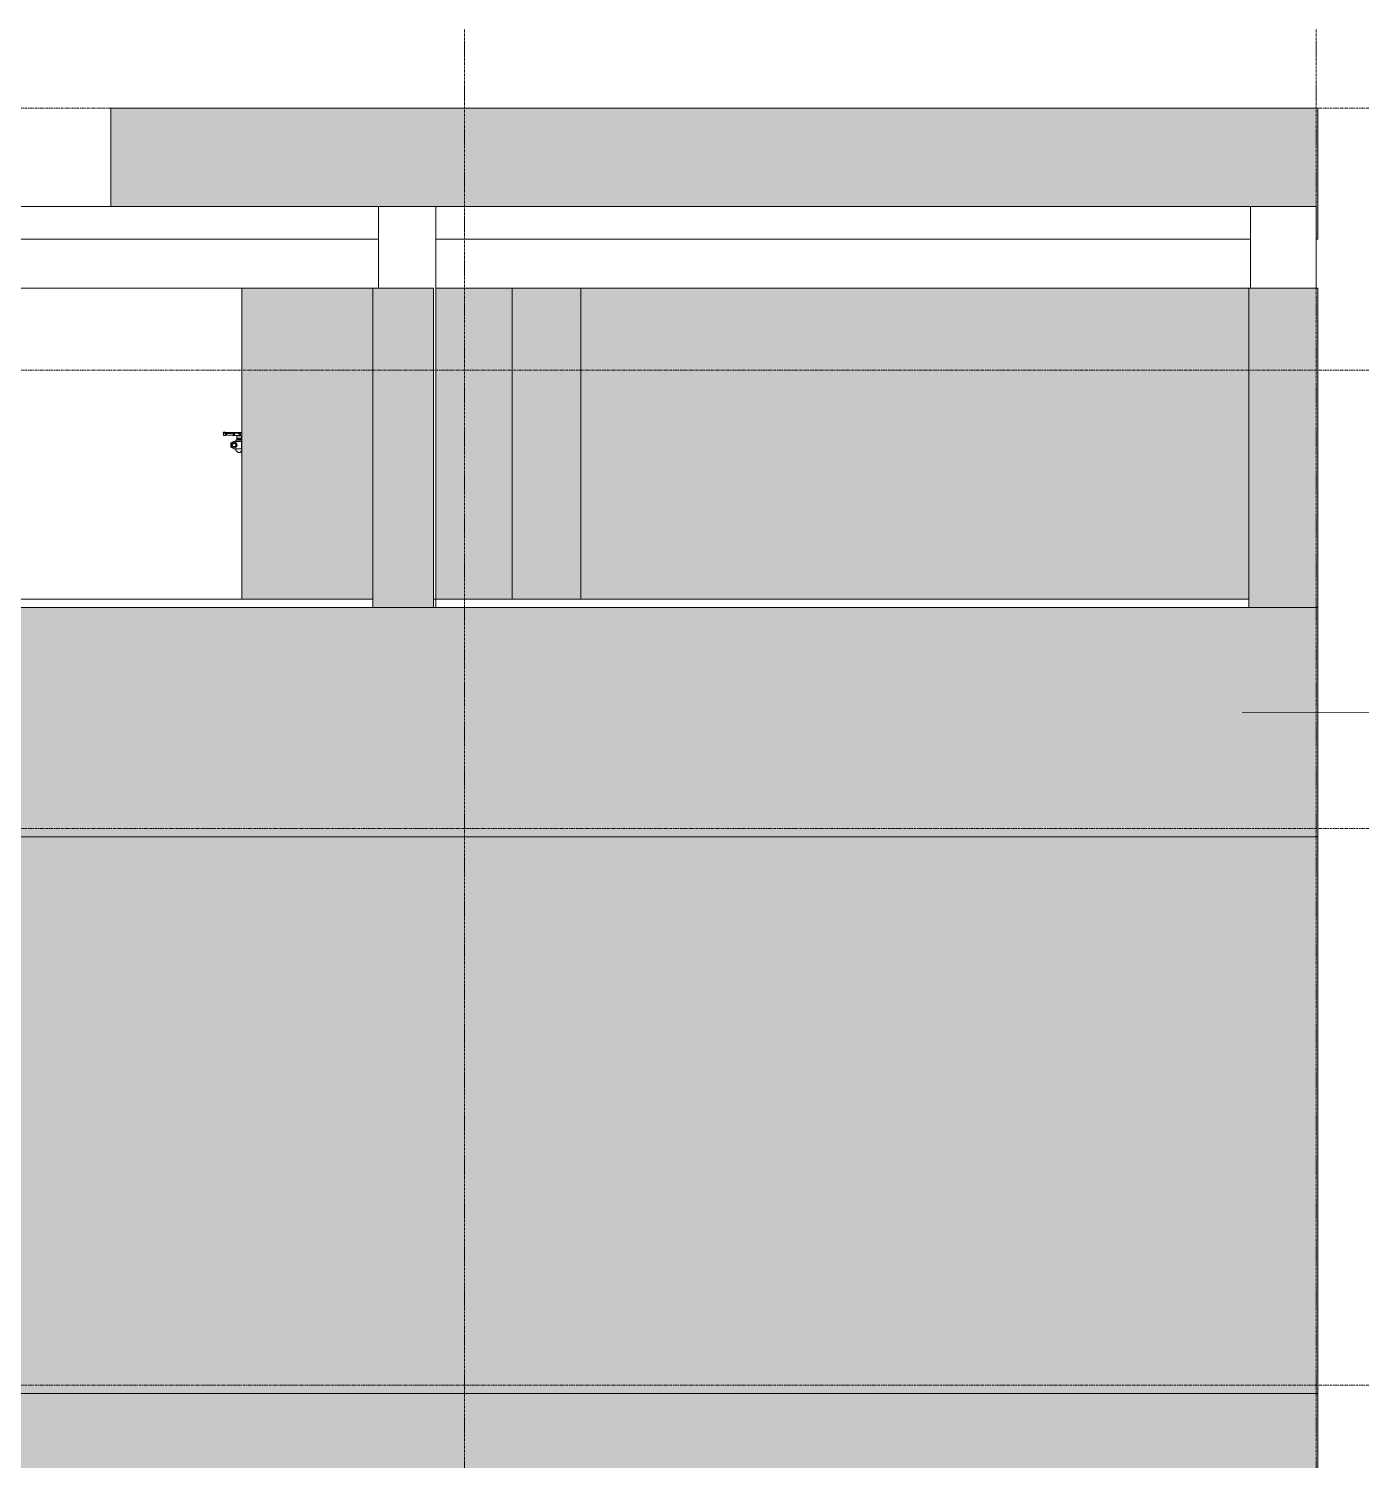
# Model space of a CAD drawing. Header units: millimetres. Extents: x -134153 to 99383, y -5233 to 35400.
# Drawn here: x 80897 to 89035, y 25541 to 34286 of the extents above; entities that cross this region are included whole.
import ezdxf

# ---------------------------------------------------------------- set-up
doc = ezdxf.new("R2010")
doc.units = ezdxf.units.MM
doc.linetypes.add('Centre', pattern=[31.75, 6.35, -4.7625, 15.875, -4.7625])
doc.linetypes.add('Grid Line', pattern=[22.225, 12.7, -3.175, 3.175, -3.175])
for name, color, linetype, lineweight in [('0-2', 250, 'Continuous', 5), ('A-DOOR', 31, 'Continuous', 9), ('A-FLOR-1', 7, 'Continuous', 9), ('A-FLOR-LEVL-2', 51, 'Centre', 9), ('A-WALL', 113, 'Continuous', 9), ('A-WALL-IDEN', 211, 'Continuous', 9), ('A-WALL-PATT', 111, 'Continuous', 9), ('A-WALL-PATT-2', 111, 'Continuous', 5), ('I-WALL', 2, 'Continuous', 9), ('S-BEAM-1', 7, 'Continuous', 9), ('S-COLS-1', 7, 'Continuous', 9), ('S-GRID-1', 1, 'Grid Line', 9)]:
    doc.layers.add(name, color=color, linetype=linetype, lineweight=lineweight)

# ---------------------------------------------------------------- blocks, each defined once
blk = doc.blocks.new('NCV_TKTC_KET CAU_rvt-2-TKCS_MẶT ĐỨNG HƯỚNG NAM')
at = {"layer": 'A-FLOR-1'}
for p, q in [((116452.6, 33200), (121527.6, 33200)), ((121877.6, 33200), (126852.6, 33200)), ((121527.6, 33000), (116452.6, 33000)), ((126852.6, 33000), (121877.6, 33000))]:
    blk.add_line(p, q, dxfattribs=at)
at = {"layer": 'S-BEAM-1'}
for p, q in [((116452.6, 33200), (121527.6, 33200)), ((121877.6, 33200), (126852.6, 33200)), ((116462.6, 32700), (121492.5, 32700)), ((121877.6, 32700), (126842.6, 32700))]:
    blk.add_line(p, q, dxfattribs=at)
at = {"layer": 'S-COLS-1'}
for p, q in [((121527.6, 33200), (121527.6, 32700)), ((121877.6, 33200), (121527.6, 33200)), ((121877.6, 33200), (121877.6, 30750)), ((126852.6, 33200), (126852.6, 32700)), ((127252.6, 33200), (126852.6, 33200)), ((127252.6, 33200), (127252.6, 32700))]:
    blk.add_line(p, q, dxfattribs=at)
blk = doc.blocks.new('FD_01 - FD_01-1200x2200mm-V286-TKCS_MẶT ĐỨNG HƯỚNG NAM')
at = {"layer": 'A-DOOR'}
for p, q in [((120579.1, 31818.5), (120579.1, 31815.5)), ((120579.5, 31818.5), (120579.5, 31818.5)), ((120579.5, 31818.5), (120587.2, 31818.5)), ((120579.5, 31815.5), (120579.5, 31815.5)), ((120579.5, 31815.5), (120587.2, 31815.5)), ((120580.2, 31814.5), (120580.2, 31800.5)), ((120580.7, 31820.3), (120580.7, 31818.5)), ((120592.7, 31820.3), (120580.7, 31820.3)), ((120580.7, 31820.3), (120592.7, 31820.3)), ((120580.9, 31814.5), (120585, 31814.5)), ((120585, 31800.5), (120581, 31800.5)), ((120581.7, 31815.5), (120581.7, 31814.5)), ((120585, 31814.5), (120593.2, 31814.5)), ((120592.7, 31800.5), (120585, 31800.5)), ((120586.7, 31818.5), (120589.2, 31818.5)), ((120589.2, 31818.5), (120586.7, 31818.5)), ((120588.3, 31818.5), (120586.7, 31818.5)), ((120586.7, 31818.5), (120588.3, 31818.5)), ((120586.7, 31815.5), (120589.2, 31815.5)), ((120589.2, 31815.5), (120586.7, 31815.5)), ((120589.2, 31815.5), (120586.7, 31815.5)), ((120586.7, 31815.5), (120589.2, 31815.5)), ((120588.8, 31818.5), (120587.2, 31818.5)), ((120587.2, 31818.5), (120588.8, 31818.5)), ((120588.8, 31815.5), (120587.2, 31815.5)), ((120587.2, 31815.5), (120588.8, 31815.5)), ((120638.2, 31812.5), (120588.2, 31812.5)), ((120588.2, 31802.5), (120638.2, 31802.5)), ((120588.8, 31818.5), (120639.5, 31818.5)), ((120588.8, 31815.5), (120639.5, 31815.5)), ((120591.7, 31814.5), (120591.7, 31815.5)), ((120592, 31809.5), (120592, 31811.5)), ((120592, 31804.8), (120592, 31807.2)), ((120592.7, 31818.5), (120592.7, 31820.3)), ((120593.2, 31814.5), (120592.7, 31814.5)), ((120592.7, 31814.5), (120594.2, 31814.5)), ((120592.7, 31814.5), (120592.7, 31800.5)), ((120594.2, 31800.5), (120592.7, 31800.5)), ((120593.2, 31800.5), (120593.2, 31814.5)), ((120593.7, 31811.5), (120594, 31811.5)), ((120594, 31803.5), (120593.7, 31803.5)), ((120594, 31811.5), (120595.9, 31811.5)), ((120595.9, 31803.5), (120594, 31803.5)), ((120595.9, 31811.5), (120595.9, 31803.5)), ((120616.1, 31814.5), (120614.1, 31814.5)), ((120614.1, 31814.5), (120616.1, 31814.5)), ((120682.1, 31814.5), (120616.1, 31814.5)), ((120625.2, 31730.7), (120625.2, 31754.3)), ((120626.2, 31756.1), (120641.8, 31764.7)), ((120634.7, 31742.5), (120640.4, 31752.5)), ((120642.9, 31813.5), (120638.2, 31813.5)), ((120638.2, 31801.5), (120642.9, 31801.5)), ((120639.5, 31818.5), (120640.5, 31818.5)), ((120639.5, 31815.5), (120640.5, 31815.5)), ((120640.4, 31752.5), (120652, 31752.5)), ((120640.5, 31818.5), (120666, 31818.5)), ((120640.5, 31815.5), (120666, 31815.5)), ((120642.7, 31765), (120686.9, 31765)), ((120642.9, 31800.5), (120671, 31800.5)), ((120652, 31752.5), (120657.8, 31742.5)), ((120656, 31772), (120656, 31765)), ((120658.6, 31772), (120656, 31772)), ((120656, 31772), (120670.5, 31772)), ((120691, 31798), (120661, 31798)), ((120661, 31784.6), (120661, 31792.9)), ((120661, 31776), (120661, 31782)), ((120661, 31782), (120676, 31782)), ((120676, 31776), (120661, 31776)), ((120671, 31798), (120665.3, 31798)), ((120665.5, 31784), (120672.9, 31784)), ((120665.5, 31782), (120665.5, 31784)), ((120665.5, 31774), (120665.5, 31776)), ((120669.2, 31774), (120665.5, 31774)), ((120666, 31818.5), (120667.2, 31818.5)), ((120666, 31815.5), (120667.2, 31815.5)), ((120666.6, 31818.5), (120667.1, 31818.5)), ((120667.1, 31818.5), (120666.6, 31818.5)), ((120666.6, 31815.5), (120667.1, 31815.5)), ((120667.1, 31815.5), (120666.6, 31815.5)), ((120666.6, 31774), (120666.6, 31772)), ((120667.8, 31774), (120666.6, 31774)), ((120666.6, 31774), (120666.9, 31774)), ((120666.9, 31774), (120667.8, 31774)), ((120667.2, 31818.5), (120692.6, 31818.5)), ((120667.2, 31815.5), (120692.6, 31815.5)), ((120673.2, 31774), (120669.2, 31774)), ((120669.2, 31774), (120673.2, 31774)), ((120672.9, 31774), (120669.2, 31774)), ((120670.5, 31772), (120692.5, 31772)), ((120670.6, 31800.7), (120670.6, 31798)), ((120674.7, 31798), (120670.6, 31798)), ((120670.6, 31798), (120670.8, 31798)), ((120671.3, 31798), (120672.2, 31798)), ((120672.2, 31798), (120671.7, 31798)), ((120671.7, 31798), (120674.9, 31798)), ((120671.8, 31800.7), (120671.8, 31797.3)), ((120672.9, 31784), (120682.9, 31784)), ((120672.9, 31782), (120672.9, 31784)), ((120672.9, 31774), (120672.9, 31776)), ((120677.9, 31774), (120672.9, 31774)), ((120673.2, 31774), (120677.9, 31774)), ((120677.9, 31774), (120673.2, 31774)), ((120674.3, 31814), (120678.2, 31814)), ((120678.2, 31801), (120674.3, 31801)), ((120681.6, 31798), (120674.7, 31798)), ((120674.9, 31798), (120680.4, 31798)), ((120676, 31782), (120691, 31782)), ((120691, 31776), (120676, 31776)), ((120676.1, 31814), (120678, 31814)), ((120678, 31801), (120676.1, 31801)), ((120677.9, 31774), (120681.9, 31774)), ((120684.3, 31774), (120677.9, 31774)), ((120682.9, 31774), (120677.9, 31774)), ((120678, 31814), (120679.9, 31814)), ((120679.9, 31801), (120678, 31801)), ((120679.5, 31814), (120678.2, 31814)), ((120678.2, 31801), (120678.2, 31814)), ((120678.2, 31814), (120679.4, 31814)), ((120678.2, 31801), (120678.2, 31814)), ((120678.2, 31801), (120679.5, 31801)), ((120680, 31814), (120679.3, 31814)), ((120679.9, 31814), (120683.4, 31814)), ((120679.9, 31801), (120679.9, 31814)), ((120683.4, 31801), (120679.9, 31801)), ((120680.4, 31798), (120680, 31798)), ((120680.4, 31797.7), (120680.4, 31814)), ((120686.9, 31798), (120681.2, 31798)), ((120681.4, 31798), (120681.6, 31798)), ((120681.6, 31798), (120681.6, 31814)), ((120681.9, 31774), (120684.6, 31774)), ((120682.1, 31814.5), (120684.1, 31814.5)), ((120684.1, 31814.5), (120682.1, 31814.5)), ((120682.9, 31784), (120685.6, 31784)), ((120682.9, 31782), (120682.9, 31784)), ((120682.9, 31774), (120682.9, 31776)), ((120684.3, 31774), (120682.9, 31774)), ((120684.1, 31801), (120684.1, 31814)), ((120684.6, 31774), (120684.3, 31774)), ((120685.6, 31774), (120684.3, 31774)), ((120684.6, 31772), (120684.6, 31774)), ((120685.6, 31782), (120685.6, 31784)), ((120685.6, 31774), (120685.6, 31776)), ((120686.9, 31765), (120689.9, 31765)), ((120692.5, 31765), (120689.4, 31765)), ((120689.9, 31765), (120691, 31765)), ((120691, 31792.9), (120691, 31784.6)), ((120691, 31782), (120691, 31776)), ((120691.2, 31762), (120691.2, 31723)), ((120641.8, 31720.3), (120626.2, 31728.9)), ((120640.4, 31732.5), (120634.7, 31742.5)), ((120652, 31732.5), (120640.4, 31732.5)), ((120686.9, 31720), (120642.7, 31720)), ((120657.8, 31742.5), (120652, 31732.5)), ((120656.1, 31720), (120656.1, 31712.4)), ((120656.3, 31711.7), (120669.3, 31696.3)), ((120670, 31697), (120671.9, 31697)), ((120671.9, 31697), (120670, 31697)), ((120679.1, 31696), (120672.1, 31696)), ((120672.1, 31696), (120679.1, 31696)), ((120679.2, 31697), (120681.1, 31697)), ((120681.1, 31697), (120679.2, 31697)), ((120681.8, 31696.3), (120692.6, 31709)), ((120689.9, 31720), (120686.9, 31720)), ((120689.4, 31720), (120692.5, 31720)), ((120691, 31720), (120689.9, 31720))]:
    blk.add_line(p, q, dxfattribs=at)
at = {"layer": 'A-DOOR', "flags": 128}
for points in [[(120595.9, 31811.5), (120596.7, 31811), (120597.3, 31810.4), (120597.8, 31809.7), (120598.2, 31809), (120598.5, 31808.3), (120598.5, 31807.5)], [(120598.5, 31807.5), (120598.5, 31806.7), (120598.2, 31806), (120597.8, 31805.3), (120597.3, 31804.6), (120596.7, 31804), (120595.9, 31803.5)], [(120691.2, 31762), (120691.2, 31762.7), (120691.2, 31763.3), (120691.2, 31763.9), (120691.1, 31764.3), (120691.1, 31764.7), (120691, 31764.9), (120691, 31765)], [(120691, 31764.9), (120691.1, 31764.7), (120691.1, 31764.3), (120691.2, 31763.9), (120691.2, 31763.3), (120691.2, 31762.7), (120691.2, 31762)], [(120656.3, 31711.7), (120656.3, 31711.7), (120656.3, 31711.8), (120656.2, 31711.8), (120656.2, 31711.8), (120656.2, 31711.9), (120656.2, 31711.9), (120656.2, 31712), (120656.1, 31712), (120656.1, 31712), (120656.1, 31712.1), (120656.1, 31712.1), (120656.1, 31712.2), (120656.1, 31712.2), (120656.1, 31712.3), (120656.1, 31712.3), (120656.1, 31712.3), (120656.1, 31712.4), (120656.1, 31712.4)], [(120670, 31696), (120670, 31696), (120669.9, 31696), (120669.9, 31696), (120669.8, 31696), (120669.8, 31696), (120669.8, 31696), (120669.7, 31696), (120669.7, 31696), (120669.7, 31696.1), (120669.6, 31696.1), (120669.6, 31696.1), (120669.6, 31696.1), (120669.5, 31696.1), (120669.5, 31696.1), (120669.5, 31696.2), (120669.4, 31696.2), (120669.4, 31696.2), (120669.4, 31696.2), (120669.4, 31696.3), (120669.3, 31696.3), (120669.3, 31696.3), (120669.3, 31696.3)], [(120681.1, 31696), (120681.1, 31696), (120681.1, 31696), (120681.1, 31696), (120681.1, 31696), (120681, 31696), (120681, 31696), (120680.9, 31696), (120680.9, 31696), (120680.8, 31696), (120680.7, 31696), (120680.6, 31696), (120680.5, 31696), (120680.4, 31696), (120680.3, 31696), (120680.2, 31696), (120680, 31696), (120679.9, 31696), (120679.8, 31696), (120679.6, 31696), (120679.4, 31696), (120679.3, 31696), (120679.1, 31696), (120678.9, 31696), (120678.8, 31696), (120678.6, 31696), (120678.4, 31696), (120678.2, 31696), (120678, 31696), (120677.8, 31696), (120677.6, 31696), (120677.4, 31696), (120677.2, 31696), (120676.9, 31696), (120676.7, 31696), (120676.5, 31696), (120676.3, 31696), (120676.1, 31696), (120675.8, 31696), (120675.6, 31696), (120675.4, 31696), (120675.2, 31696), (120675, 31696), (120674.7, 31696), (120674.5, 31696), (120674.3, 31696), (120674.1, 31696), (120673.9, 31696), (120673.7, 31696), (120673.4, 31696), (120673.2, 31696), (120673, 31696), (120672.8, 31696), (120672.7, 31696), (120672.5, 31696), (120672.3, 31696), (120672.1, 31696), (120671.9, 31696), (120671.8, 31696), (120671.6, 31696), (120671.5, 31696), (120671.3, 31696), (120671.2, 31696), (120671, 31696), (120670.9, 31696), (120670.8, 31696), (120670.7, 31696), (120670.6, 31696), (120670.5, 31696), (120670.4, 31696), (120670.3, 31696), (120670.2, 31696), (120670.2, 31696), (120670.1, 31696), (120670.1, 31696), (120670, 31696), (120670, 31696), (120670, 31696), (120670, 31696)], [(120670, 31696), (120670, 31696), (120670, 31696), (120670, 31696), (120670.1, 31696), (120670.1, 31696), (120670.1, 31696), (120670.2, 31696), (120670.3, 31696), (120670.3, 31696), (120670.4, 31696), (120670.5, 31696), (120670.6, 31696), (120670.7, 31696), (120670.8, 31696), (120671, 31696), (120671.1, 31696), (120671.2, 31696), (120671.4, 31696), (120671.5, 31696), (120671.7, 31696), (120671.8, 31696), (120672, 31696), (120672.2, 31696), (120672.4, 31696), (120672.6, 31696), (120672.7, 31696), (120672.9, 31696), (120673.1, 31696), (120673.3, 31696), (120673.5, 31696), (120673.8, 31696), (120674, 31696), (120674.2, 31696), (120674.4, 31696), (120674.6, 31696), (120674.8, 31696), (120675.1, 31696), (120675.3, 31696), (120675.5, 31696), (120675.7, 31696), (120675.9, 31696), (120676.2, 31696), (120676.4, 31696), (120676.6, 31696), (120676.8, 31696), (120677, 31696), (120677.3, 31696), (120677.5, 31696), (120677.7, 31696), (120677.9, 31696), (120678.1, 31696), (120678.3, 31696), (120678.5, 31696), (120678.7, 31696), (120678.8, 31696), (120679, 31696), (120679.2, 31696), (120679.4, 31696), (120679.5, 31696), (120679.7, 31696), (120679.8, 31696), (120680, 31696), (120680.1, 31696), (120680.2, 31696), (120680.3, 31696), (120680.5, 31696), (120680.6, 31696), (120680.7, 31696), (120680.7, 31696), (120680.8, 31696), (120680.9, 31696), (120680.9, 31696), (120681, 31696), (120681, 31696), (120681.1, 31696), (120681.1, 31696), (120681.1, 31696), (120681.1, 31696)], [(120681.8, 31696.3), (120681.8, 31696.3), (120681.8, 31696.3), (120681.8, 31696.2), (120681.7, 31696.2), (120681.7, 31696.2), (120681.7, 31696.2), (120681.6, 31696.2), (120681.6, 31696.1), (120681.6, 31696.1), (120681.6, 31696.1), (120681.5, 31696.1), (120681.5, 31696.1), (120681.5, 31696.1), (120681.4, 31696), (120681.4, 31696), (120681.3, 31696), (120681.3, 31696), (120681.3, 31696), (120681.2, 31696), (120681.2, 31696), (120681.2, 31696), (120681.1, 31696)], [(120691.2, 31723), (120691.2, 31722.3), (120691.2, 31721.7), (120691.2, 31721.1), (120691.1, 31720.7), (120691.1, 31720.3), (120691, 31720.1)], [(120691, 31720), (120691, 31720.1), (120691.1, 31720.3), (120691.1, 31720.7), (120691.2, 31721.1), (120691.2, 31721.7), (120691.2, 31722.3), (120691.2, 31723)]]:
    blk.add_lwpolyline(points, dxfattribs=at)
at = {"layer": 'A-DOOR'}
for centre, radius, start, end in [((120627.2, 31754.3), 2, 119.19749, 180), ((120646.2, 31742.5), 17, 0, 180), ((120646.2, 31742.5), 16.5, 0, 180), ((120642.7, 31763), 2, 90, 119.19749), ((120646.2, 31742.5), 17, 60, 72.5014), ((120627.2, 31730.7), 2, 180, 240.80251), ((120646.2, 31742.5), 17, 180, 0), ((120646.2, 31742.5), 16.5, 180, 0), ((120642.7, 31722), 2, 240.80251, 270), ((120646.2, 31742.5), 17, 287.4986, 300)]:
    blk.add_arc(centre, radius, start, end, dxfattribs=at)
for centre, major_axis, ratio, start_param, end_param in [((120589.1, 31807.5), (0, 5), 0.965835, 5.402701, 5.632805), ((120589.1, 31807.5), (0, 5), 0.965835, 3.791973, 4.022077), ((120592.2, 31807.5), (0, 7), 0.259156, 6.021386, 6.283185), ((120592.8, 31807.5), (0, 2.5), 0.259156, 1.832596, 2.879793), ((120592.8, 31807.5), (0, 2.5), 0.259156, 1.832596, 2.879793), ((120592.2, 31807.5), (0, 7), 0.259156, 3.141593, 3.403392), ((120594.8, 31807.5), (0, 2.5), 0.259156, 4.712389, 7.853982), ((120594.8, 31807.5), (0, 2.5), 0.259156, 1.570796, 4.712389), ((120594.2, 31807.5), (0, 7), 0.259156, 4.712389, 6.283185), ((120594.2, 31807.5), (0, 7), 0.259156, 3.141593, 4.712389), ((120638.2, 31807.5), (0, 6), 0.965835, 4.712389, 6.806784), ((120638.2, 31807.5), (0, 6), 0.965835, 2.617994, 4.712389), ((120638.2, 31807.5), (0, 5), 0.965835, 4.712389, 6.544985), ((120638.2, 31807.5), (0, 5), 0.965835, 2.879793, 4.712389), ((120642.9, 31807.5), (0, 7), 0.965835, 4.712389, 7.068583), ((120642.9, 31807.5), (0, 7), 0.965835, 2.356194, 4.712389), ((120642.9, 31807.5), (0, 6), 0.965835, 4.712389, 6.806784), ((120642.9, 31807.5), (0, 6), 0.965835, 2.617994, 4.712389), ((120661, 31786), (0, 12), 0.000349, 0, 0.959931), ((120661, 31788), (0, 6), 0.000349, 3.141593, 4.101524), ((120671, 31807.5), (0, 7), 0.965835, 5.776005, 6.536775), ((120671, 31807.5), (0, 7), 0.965835, 2.888003, 3.648773), ((120676.6, 31807.5), (0, 6.79), 0.259156, 0.291061, 0.547008), ((120676.6, 31807.5), (0, 6.79), 0.259156, 2.594585, 2.850532), ((120678.5, 31807.5), (0, 6.79), 0.259156, 0.291061, 1.058902), ((120678.5, 31807.5), (0, 6.79), 0.259156, 2.082691, 2.850532), ((120678.3, 31807.5), (0, 2.5), 0.259156, 4.712389, 7.853982), ((120678.3, 31807.5), (0, 2.5), 0.259156, 1.570796, 4.712389), ((120691, 31786), (0, 12), 0.000349, 0, 0.959931), ((120691, 31788), (0, 6), 0.000349, 3.141593, 4.101524)]:
    blk.add_ellipse(centre, major_axis=major_axis, ratio=ratio, start_param=start_param, end_param=end_param, dxfattribs=at)
for points, knots in [([(120677.2, 31807.5), (120677.2, 31807.8), (120677.2, 31808.2), (120677.1, 31808.7), (120677.1, 31809), (120677, 31809.4), (120676.9, 31809.8), (120676.9, 31810), (120676.8, 31810.3), (120676.7, 31810.4), (120676.7, 31810.6), (120676.6, 31810.8), (120676.5, 31811.1), (120676.3, 31811.3), (120676.2, 31811.5), (120676.2, 31811.7), (120676.1, 31811.8), (120675.9, 31812), (120675.8, 31812.3), (120675.6, 31812.5), (120675.3, 31812.8), (120674.8, 31813.2), (120674.5, 31813.5), (120674.3, 31813.6)], [0, 0, 0, 0, 0.1, 0.15, 0.2, 0.25, 0.3, 0.35, 0.375, 0.4, 0.425, 0.45, 0.5, 0.55, 0.575, 0.6, 0.625, 0.65, 0.7, 0.75, 0.8, 0.9, 1, 1, 1, 1]), ([(120674.3, 31801.4), (120674.5, 31801.5), (120674.8, 31801.8), (120675.3, 31802.2), (120675.6, 31802.5), (120675.8, 31802.7), (120675.9, 31803), (120676.1, 31803.2), (120676.2, 31803.3), (120676.2, 31803.5), (120676.3, 31803.7), (120676.5, 31803.9), (120676.6, 31804.2), (120676.7, 31804.4), (120676.7, 31804.6), (120676.8, 31804.7), (120676.9, 31805), (120676.9, 31805.2), (120677, 31805.6), (120677.1, 31806), (120677.1, 31806.3), (120677.2, 31806.8), (120677.2, 31807.2), (120677.2, 31807.5)], [0, 0, 0, 0, 0.1, 0.2, 0.25, 0.3, 0.35, 0.375, 0.4, 0.425, 0.45, 0.5, 0.55, 0.575, 0.6, 0.625, 0.65, 0.7, 0.75, 0.8, 0.85, 0.9, 1, 1, 1, 1]), ([(120691, 31752), (120691, 31753.2), (120690.9, 31755), (120690.8, 31756.9), (120690.7, 31757.9), (120690.5, 31758.5), (120690.4, 31758.7), (120690.2, 31758.4), (120690.1, 31757.6), (120690, 31756.4), (120689.9, 31755.4), (120689.9, 31754.9)], [0, 0, 0, 0, 0.2, 0.3, 0.4, 0.5, 0.6, 0.7, 0.8, 0.9, 1, 1, 1, 1]), ([(120689.9, 31754.9), (120689.9, 31756), (120690, 31757.3), (120690.2, 31758.4), (120690.4, 31758.7), (120690.5, 31758.5), (120690.7, 31757.9), (120690.8, 31756.9), (120690.9, 31755.5), (120691, 31753.8), (120691, 31752.6), (120691, 31752)], [0, 0, 0, 0, 0.2, 0.3, 0.4, 0.5, 0.6, 0.7, 0.8, 0.9, 1, 1, 1, 1]), ([(120689.9, 31749.1), (120689.9, 31748), (120690, 31746.7), (120690.2, 31745.6), (120690.4, 31745.3), (120690.5, 31745.5), (120690.7, 31746.1), (120690.8, 31747.1), (120690.9, 31748.5), (120691, 31750.2), (120691, 31751.4), (120691, 31752)], [0, 0, 0, 0, 0.2, 0.3, 0.4, 0.5, 0.6, 0.7, 0.8, 0.9, 1, 1, 1, 1]), ([(120691, 31752), (120691, 31750.8), (120690.9, 31749), (120690.8, 31747.1), (120690.7, 31746.1), (120690.5, 31745.5), (120690.4, 31745.3), (120690.2, 31745.6), (120690.1, 31746.4), (120690, 31747.6), (120689.9, 31748.6), (120689.9, 31749.1)], [0, 0, 0, 0, 0.2, 0.3, 0.4, 0.5, 0.6, 0.7, 0.8, 0.9, 1, 1, 1, 1]), ([(120691, 31733), (120691, 31734.2), (120690.9, 31736), (120690.8, 31737.9), (120690.7, 31738.9), (120690.5, 31739.5), (120690.4, 31739.7), (120690.2, 31739.4), (120690.1, 31738.6), (120690, 31737.4), (120689.9, 31736.4), (120689.9, 31735.9)], [0, 0, 0, 0, 0.2, 0.3, 0.4, 0.5, 0.6, 0.7, 0.8, 0.9, 1, 1, 1, 1]), ([(120689.9, 31735.9), (120689.9, 31737), (120690, 31738.3), (120690.2, 31739.4), (120690.4, 31739.7), (120690.5, 31739.5), (120690.7, 31738.9), (120690.8, 31737.9), (120690.9, 31736.5), (120691, 31734.8), (120691, 31733.6), (120691, 31733)], [0, 0, 0, 0, 0.2, 0.3, 0.4, 0.5, 0.6, 0.7, 0.8, 0.9, 1, 1, 1, 1]), ([(120689.9, 31730.1), (120689.9, 31729), (120690, 31727.7), (120690.2, 31726.6), (120690.4, 31726.3), (120690.5, 31726.5), (120690.7, 31727.1), (120690.8, 31728.1), (120690.9, 31729.5), (120691, 31731.2), (120691, 31732.4), (120691, 31733)], [0, 0, 0, 0, 0.2, 0.3, 0.4, 0.5, 0.6, 0.7, 0.8, 0.9, 1, 1, 1, 1]), ([(120691, 31733), (120691, 31731.8), (120690.9, 31730), (120690.8, 31728.1), (120690.7, 31727.1), (120690.5, 31726.5), (120690.4, 31726.3), (120690.2, 31726.6), (120690.1, 31727.4), (120690, 31728.6), (120689.9, 31729.6), (120689.9, 31730.1)], [0, 0, 0, 0, 0.2, 0.3, 0.4, 0.5, 0.6, 0.7, 0.8, 0.9, 1, 1, 1, 1])]:
    blk.add_open_spline(points, degree=3, knots=knots, dxfattribs=at)
for points in [[(120689.7, 31752), (120689.7, 31752.5), (120689.8, 31753.5), (120689.9, 31754.4), (120689.9, 31754.9)], [(120689.9, 31749.1), (120689.9, 31749.6), (120689.8, 31750.5), (120689.7, 31751.5), (120689.7, 31752)], [(120689.9, 31754.9), (120689.9, 31754.4), (120689.8, 31754), (120689.8, 31753.5)], [(120689.8, 31750.5), (120689.8, 31750), (120689.9, 31749.6), (120689.9, 31749.1)], [(120689.7, 31733), (120689.7, 31733.5), (120689.8, 31734.5), (120689.9, 31735.4), (120689.9, 31735.9)], [(120689.9, 31730.1), (120689.9, 31730.6), (120689.8, 31731.5), (120689.7, 31732.5), (120689.7, 31733)], [(120689.9, 31735.9), (120689.9, 31735.4), (120689.8, 31735), (120689.8, 31734.5)], [(120689.8, 31731.5), (120689.8, 31731), (120689.9, 31730.6), (120689.9, 31730.1)]]:
    blk.add_open_spline(points, degree=3, dxfattribs=at)

msp = doc.modelspace()

# ---------------------------------------------------------------- hatches: boundary and pattern name
at = {"layer": 'A-WALL-PATT'}
msp.add_hatch(color=256, dxfattribs=at).paths.add_polyline_path([(88758.9, 33000), (88768.9, 33000), (88768.9, 33800), (81408.9, 33800), (81408.9, 33200), (88758.9, 33200)])
at = {"layer": 'A-WALL-PATT-2'}
for points in [[(81408.9, 33200), (81408.9, 33800), (81398.9, 33800), (81398.9, 33200)], [(82998.8, 30750), (83358.8, 30750), (83358.8, 32700), (82998.8, 32700), (82998.8, 30806)], [(83368.8, 30750), (83368.8, 32700), (83358.8, 32700), (83358.8, 30750)], [(84258.9, 30800), (84258.9, 32700), (83848.9, 32700), (83848.9, 30800)], [(84268.9, 30800), (84268.9, 32700), (84258.9, 32700), (84258.9, 30800)], [(85838.1, 30800), (88348.9, 30800), (88348.9, 32700), (84268.9, 32700), (84268.9, 30800)], [(88758.8, 30750), (88758.8, 32700), (88348.9, 32700), (88348.9, 30750)], [(88768.8, 30750), (88768.8, 32700), (88758.8, 32700), (88758.8, 30750)], [(86520.7, 29350), (88758.9, 29350), (88758.9, 30750), (77598.9, 30750), (77598.9, 29350), (80174.4, 29350)], [(88768.9, 29350), (88768.9, 30750), (88758.9, 30750), (88758.9, 29350)], [(88768.9, 25950), (88768.9, 29350), (88758.9, 29350), (88758.9, 25950)], [(88768.9, 22550), (88768.9, 25950), (88758.9, 25950), (88758.9, 22550)]]:
    msp.add_hatch(color=256, dxfattribs=at).paths.add_polyline_path(points)
h = msp.add_hatch(color=256, dxfattribs=at)
h.paths.add_polyline_path([(83383.9, 30800), (83848.9, 30800), (83848.9, 32700), (83383.9, 32700)])
h.paths.add_polyline_path([(82554.2, 30800), (82998.8, 30800), (82998.8, 32700), (82198.9, 32700), (82198.9, 30800)])
h = msp.add_hatch(color=256, dxfattribs=at)
h.paths.add_polyline_path([(88758.9, 25950), (88758.9, 29350), (77598.9, 29350), (77598.9, 25950), (86520.7, 25950)])
h.paths.add_polyline_path([(78587.8, 26914.4), (78158.9, 26914.4), (78158.9, 28314.4), (79558.9, 28314.4), (79558.9, 26914.4), (79517.9, 26914.4)])
h = msp.add_hatch(color=256, dxfattribs=at)
h.paths.add_polyline_path([(78587.8, 22550), (88758.9, 22550), (88758.9, 25950), (77598.9, 25950), (77598.9, 22550)])
h.paths.add_polyline_path([(78199.8, 23514.4), (78158.9, 23514.4), (78158.9, 24914.4), (79558.9, 24914.4), (79558.9, 23514.4), (78587.8, 23514.4)])

# ---------------------------------------------------------------- linework, layer by layer
at = {"layer": 'A-FLOR-LEVL-2'}
for p, q in [((-12769.4, 33800), (95658.9, 33800)), ((-12769.4, 32200), (95658.9, 32200)), ((-12769.4, 29400), (95658.9, 29400)), ((-12769.4, 26000), (95658.9, 26000))]:
    msp.add_line(p, q, dxfattribs=at)
at = {"layer": 'A-WALL'}
for p, q in [((83368.8, 32700), (82998.8, 32700)), ((82998.8, 32700), (82998.8, 30750)), ((83368.8, 32700), (83368.8, 30750)), ((88768.8, 32700), (88348.9, 32700)), ((88348.9, 32700), (88348.9, 30750)), ((88768.8, 32700), (88768.8, 30750)), ((82998.8, 30800), (77968.9, 30800)), ((88348.9, 30800), (83368.8, 30800)), ((88768.9, 29350), (77598.9, 29350)), ((88768.9, 29350), (88768.9, 4700)), ((88768.9, 25950), (77598.9, 25950)), ((77598.9, 25950), (88768.9, 25950))]:
    msp.add_line(p, q, dxfattribs=at)
at = {"layer": 'A-WALL-IDEN'}
msp.add_line((88306.3, 30110.2), (90592.3, 30108.7), dxfattribs=at)
at = {"layer": 'I-WALL'}
for p, q in [((81398.9, 33200), (81398.9, 33800)), ((88768.9, 33800), (81398.9, 33800)), ((88768.9, 33000), (88768.9, 33800)), ((88758.9, 33000), (88768.9, 33000)), ((82198.9, 32700), (82198.9, 30800)), ((83848.9, 32700), (83848.9, 30800)), ((84268.9, 32700), (84268.9, 30800)), ((88768.9, 30750), (-4851.1, 30750)), ((88768.9, 30750), (88768.9, 29350)), ((72968.9, 29350), (88768.9, 29350))]:
    msp.add_line(p, q, dxfattribs=at)
at = {"layer": 'S-GRID-1'}
for p, q in [((83558.9, 30285.9), (83558.9, 34285.9)), ((88758.9, 30285.9), (88758.9, 34285.9)), ((83558.9, 856.3), (83558.9, 30285.9)), ((88758.9, 856.3), (88758.9, 30285.9))]:
    msp.add_line(p, q, dxfattribs=at)

# ---------------------------------------------------------------- block references
at = {"layer": '0-2'}
msp.add_blockref('NCV_TKTC_KET CAU_rvt-2-TKCS_MẶT ĐỨNG HƯỚNG NAM', (-38493.7, 0), dxfattribs=at)
at = {"layer": 'A-DOOR'}
msp.add_blockref('FD_01 - FD_01-1200x2200mm-V286-TKCS_MẶT ĐỨNG HƯỚNG NAM', (-38493.7, 0), dxfattribs=at)

doc.saveas('drawing.dxf')
